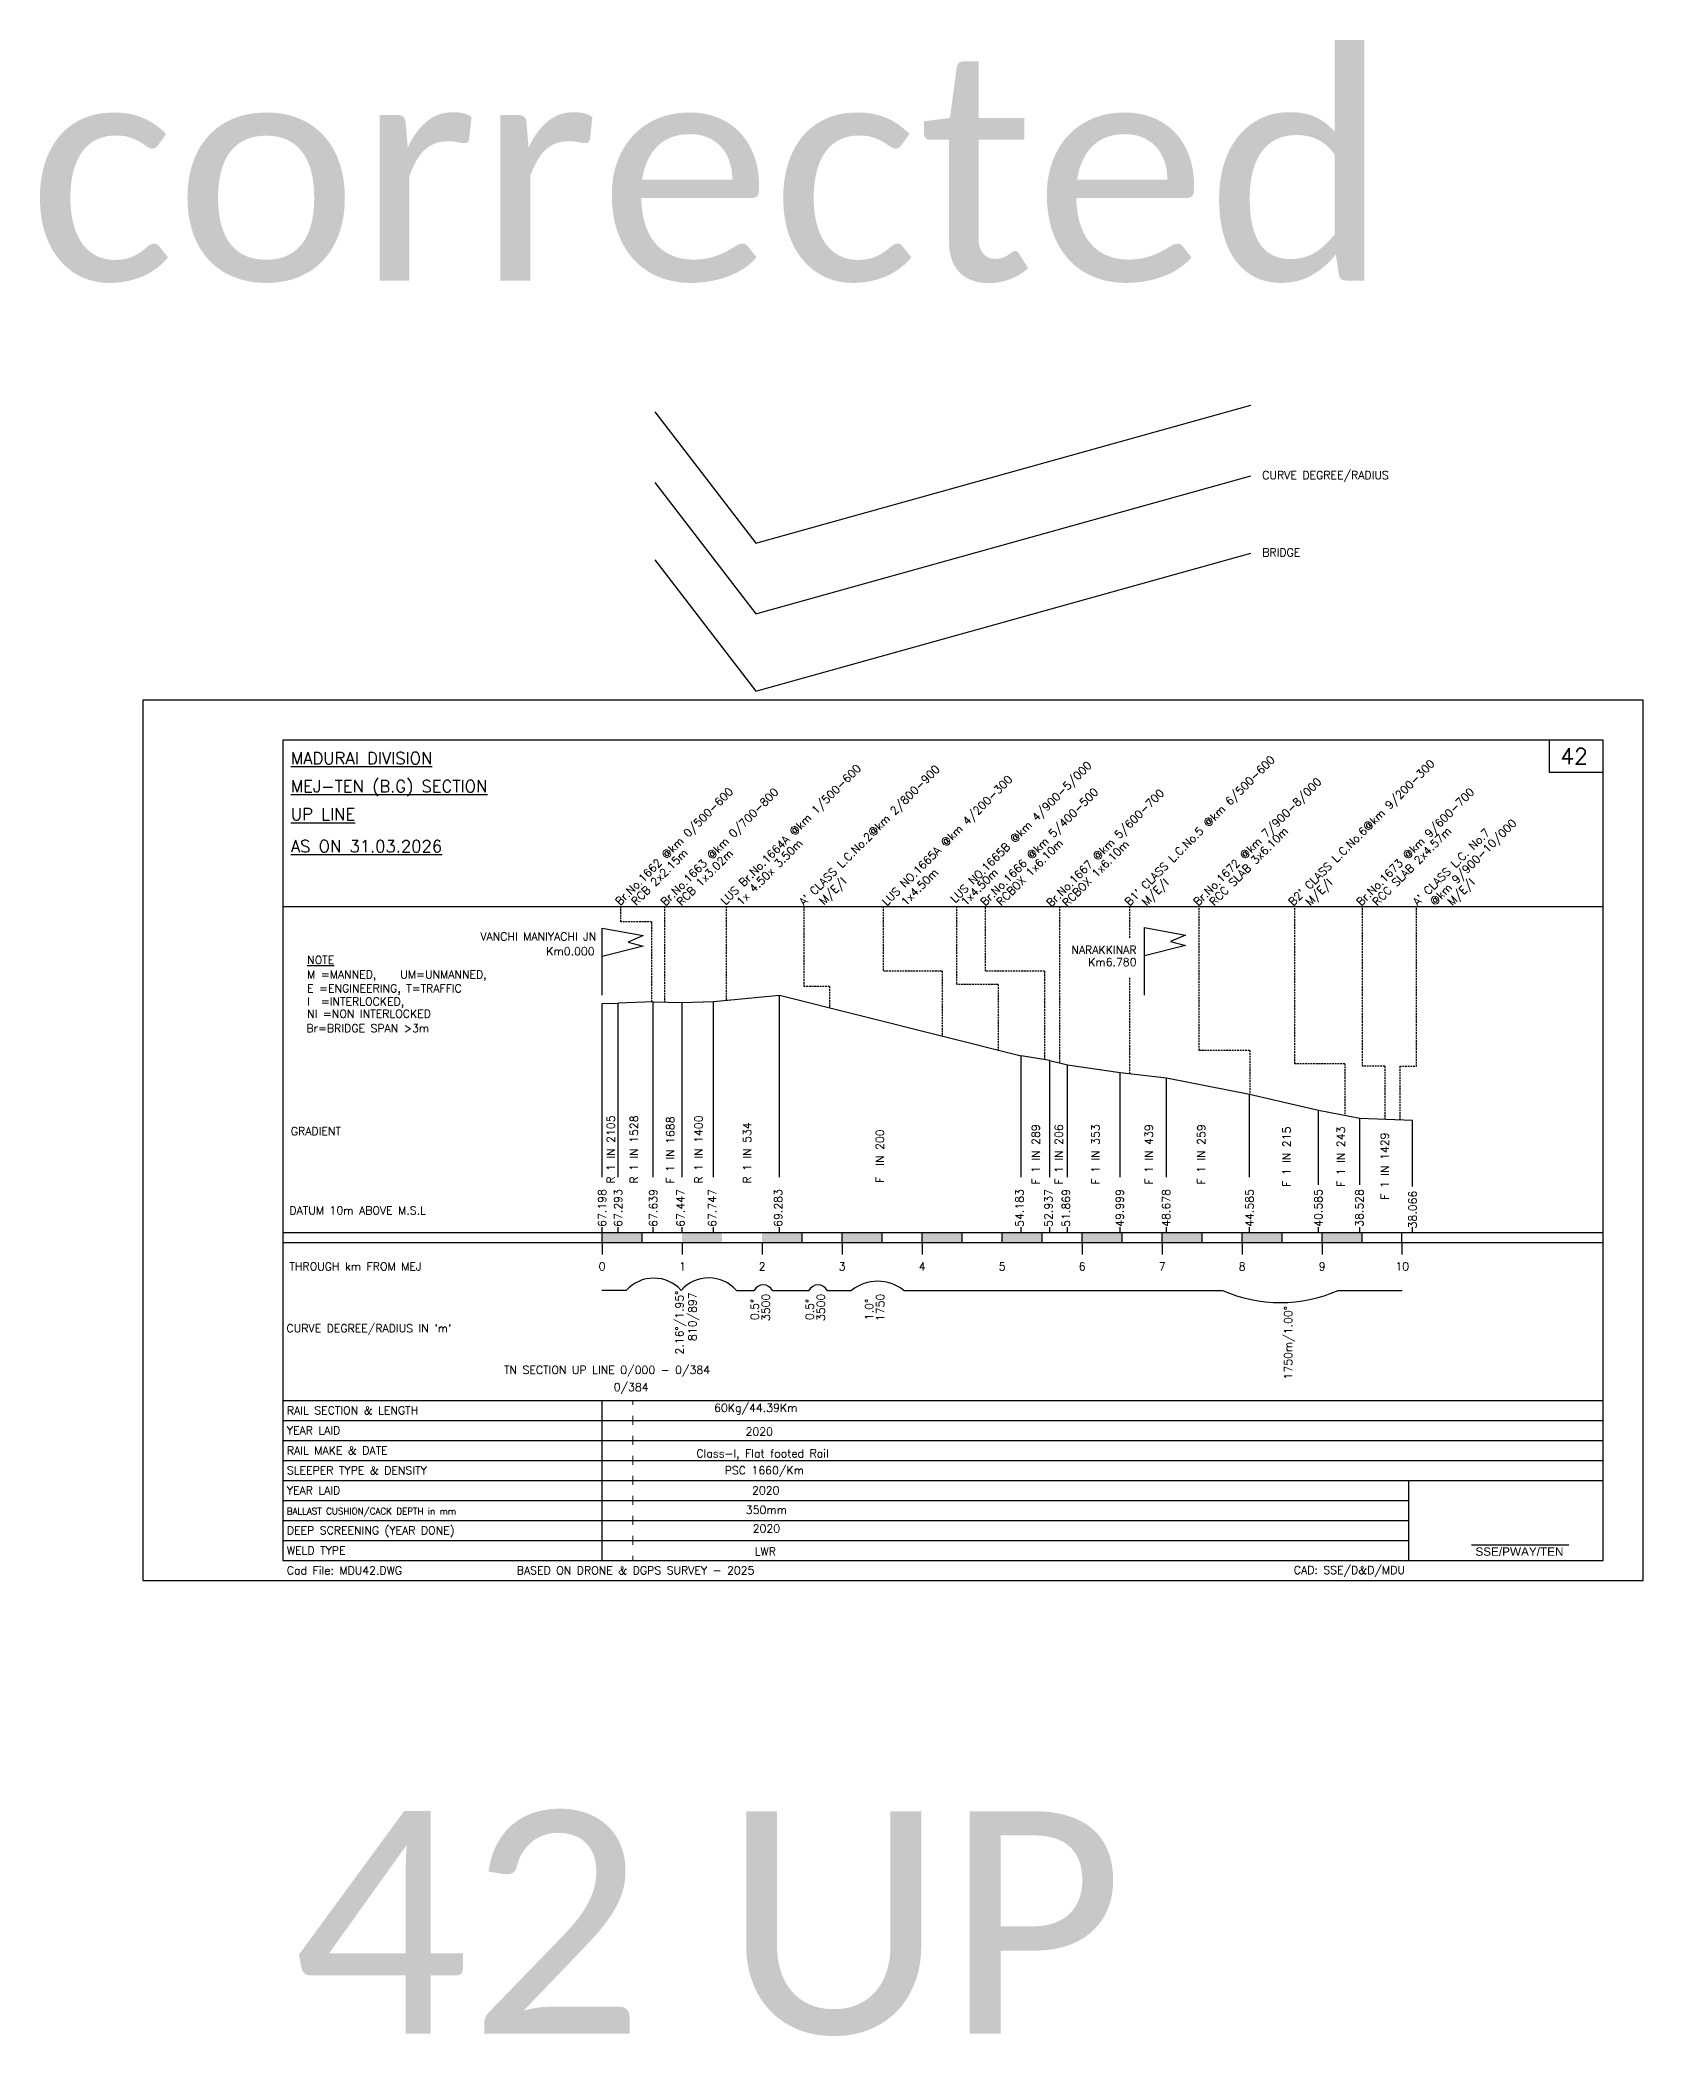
# Model space of a CAD drawing. Header units: feet. Extents: x 518 to 4809, y -2385 to -1535.
# Drawn here: x 517.8 to 918.5, y -2362.4 to -1863.5 of the extents above; entities that cross this region are included whole.
import ezdxf
from ezdxf.enums import TextEntityAlignment as Align

# ---------------------------------------------------------------- set-up
doc = ezdxf.new("R2010")
doc.units = ezdxf.units.FT
doc.header["$LTSCALE"] = 12
doc.header["$MEASUREMENT"] = 0
doc.linetypes.add('HIDDEN', pattern=[0.375, 0.25, -0.125])
doc.layers.get('0').update_dxf_attribs({"linetype": 'CONTINUOUS'})
for name, color, linetype in [('1. Text', 7, 'CONTINUOUS'), ('3 - Layout text', 7, 'CONTINUOUS'), ('HINDI', 7, 'CONTINUOUS')]:
    doc.layers.add(name, color=color, linetype=linetype)
doc.styles.add('Legend', font='calibri.ttf')
doc.styles.add('RS', font='romans')
doc.styles.get("Standard").update_dxf_attribs({"font": 'ROMANS'})
doc.styles.add('yard', font='arial.ttf')

msp = doc.modelspace()

# ---------------------------------------------------------------- linework, layer by layer
at = {"color": 2}
for p, q in [((696.72189, -1989.24024), (820.40555, -1954.75133)), ((671.48031, -1956.43369), (696.72189, -1989.24024)), ((671.48031, -1974.08123), (696.72189, -2006.88778)), ((696.72189, -2006.88778), (820.40555, -1972.39886)), ((671.48031, -1993.39356), (696.72189, -2026.20011)), ((696.72189, -2026.20011), (820.40555, -1991.71119))]:
    msp.add_line(p, q, dxfattribs=at)
for p, q in [((918.49179, -2028.51148), (543.49179, -2028.51148)), ((543.49179, -2028.51148), (543.49179, -2248.51148)), ((918.49179, -2248.51148), (918.49179, -2028.51148)), ((908.49179, -2038.51148), (578.49179, -2038.51148)), ((578.49179, -2038.51148), (578.49179, -2243.51148)), ((908.49179, -2243.51148), (908.49179, -2038.51148)), ((658.28151, -2102.26637), (658.28151, -2085.4514)), ((658.28151, -2085.4514), (668.53151, -2087.3514)), ((793.88151, -2102.26637), (793.88151, -2085.29501)), ((793.88151, -2085.29501), (804.13151, -2087.19501)), ((668.53151, -2089.9514), (658.28151, -2092.5514)), ((668.53151, -2087.3514), (664.78151, -2088.9514)), ((664.78151, -2088.9514), (668.53151, -2089.9514)), ((804.13151, -2089.79501), (793.88151, -2092.39501)), ((804.13151, -2087.19501), (800.38151, -2088.79501)), ((800.38151, -2088.79501), (804.13151, -2089.79501)), ((658.28151, -2104.33784), (662.28151, -2104.24284)), ((658.28151, -2147.69356), (658.28151, -2104.33784)), ((671.08151, -2103.89684), (662.28151, -2104.24284)), ((662.28151, -2147.69356), (662.28151, -2104.24284)), ((671.08151, -2147.69356), (671.08151, -2103.89684)), ((671.08151, -2103.89684), (678.28151, -2104.08884)), ((678.28151, -2104.08884), (686.17505, -2103.78884)), ((678.28151, -2147.69356), (678.28151, -2104.08884)), ((686.17505, -2103.78884), (702.64765, -2102.25284)), ((686.17505, -2147.69356), (686.17505, -2103.78884)), ((702.64765, -2147.69356), (702.64765, -2102.25284)), ((702.64765, -2102.25284), (763.00045, -2117.35284)), ((763.00045, -2147.69356), (763.00045, -2117.35284)), ((770.20041, -2118.59884), (763.00045, -2117.35284)), ((770.20041, -2147.69356), (770.20041, -2118.59884)), ((770.20041, -2118.59884), (774.60041, -2119.66784)), ((774.60041, -2147.69356), (774.60041, -2119.66784)), ((774.60041, -2119.66784), (787.78845, -2121.53684)), ((787.78845, -2147.69356), (787.78845, -2121.53684)), ((787.78845, -2121.53684), (799.37245, -2122.85784)), ((799.37245, -2147.69356), (799.37245, -2122.85784)), ((799.37245, -2122.85784), (820.14685, -2126.95584)), ((820.14685, -2147.69356), (820.14685, -2126.95584)), ((820.14685, -2126.95584), (837.34681, -2130.95084)), ((837.34681, -2149.62283), (837.34681, -2130.95084)), ((837.34681, -2130.95084), (847.71465, -2133.00784)), ((847.71465, -2149.62283), (847.71465, -2133.00784)), ((847.71465, -2133.00784), (860.83359, -2133.46984)), ((860.83359, -2150.08683), (860.83359, -2133.46984)), ((658.28151, -2161.53584), (658.28151, -2160.17986)), ((662.28151, -2161.53584), (662.28151, -2160.17986)), ((671.08151, -2161.53584), (671.08151, -2160.17986)), ((678.28151, -2161.53584), (678.28151, -2160.17986)), ((686.17505, -2161.53584), (686.17505, -2160.17986)), ((702.64765, -2161.53584), (702.64765, -2160.17986)), ((763.00045, -2161.53584), (763.00045, -2160.17986)), ((770.20041, -2161.53584), (770.20041, -2160.17986)), ((774.60041, -2161.53584), (774.60041, -2160.17986)), ((787.78845, -2161.53584), (787.78845, -2160.17986)), ((799.37245, -2161.53584), (799.37245, -2160.17986)), ((820.14685, -2161.53584), (820.14685, -2160.17986)), ((837.34681, -2161.53584), (837.34681, -2160.17986)), ((847.71465, -2161.53584), (847.71465, -2160.17986)), ((860.83359, -2161.53584), (860.83359, -2160.17986)), ((664.34151, -2176.03584), (658.20215, -2176.03584)), ((691.86151, -2176.03584), (696.29871, -2176.03584)), ((700.84888, -2176.03584), (709.98493, -2176.03584)), ((714.53509, -2176.03584), (720.63876, -2176.03584)), ((733.70754, -2176.03584), (813.39, -2176.03584)), ((842.27956, -2176.03584), (858.28151, -2176.03584)), ((859.95131, -2243.51148), (859.95131, -2223.51148)), ((875.5901, -2239.63089), (899.96761, -2239.63089)), ((578.49179, -2243.51148), (908.49179, -2243.51148)), ((543.49179, -2248.51148), (918.49179, -2248.51148))]:
    msp.add_line(p, q)
at = {"linetype": 'Continuous'}
for p, q in [((894.99179, -2038.51148), (894.99179, -2046.51148)), ((894.99179, -2046.51148), (908.49179, -2046.51148)), ((578.49179, -2080.04694), (908.49179, -2080.04694)), ((578.49179, -2161.53584), (908.49179, -2161.53584)), ((578.49179, -2164.03584), (908.49179, -2164.03584)), ((658.28151, -2164.03584), (658.28151, -2161.53584)), ((658.28151, -2164.03584), (658.28151, -2167.03584)), ((658.28151, -2164.03584), (658.28151, -2167.03584)), ((668.28151, -2164.03584), (668.28151, -2161.53584)), ((678.28151, -2164.03584), (678.28151, -2167.03584)), ((678.28151, -2164.03584), (678.28151, -2167.03584)), ((698.28151, -2164.03584), (698.28151, -2167.03584)), ((708.28151, -2164.03584), (708.28151, -2161.53584)), ((718.28151, -2164.03584), (718.28151, -2161.53584)), ((718.28151, -2164.03584), (718.28151, -2167.03584)), ((728.28151, -2164.03584), (728.28151, -2161.53584)), ((738.28151, -2164.03584), (738.28151, -2161.53584)), ((738.28151, -2164.03584), (738.28151, -2167.03584)), ((748.28151, -2164.03584), (748.28151, -2161.53584)), ((758.28151, -2164.03584), (758.28151, -2161.53584)), ((768.28151, -2164.03584), (768.28151, -2161.53584)), ((778.28151, -2164.03584), (778.28151, -2161.53584)), ((778.28151, -2164.03584), (778.28151, -2167.03584)), ((788.28151, -2164.03584), (788.28151, -2161.53584)), ((798.28151, -2164.03584), (798.28151, -2161.53584)), ((798.28151, -2164.03584), (798.28151, -2167.03584)), ((808.28151, -2164.03584), (808.28151, -2161.53584)), ((818.28151, -2164.03584), (818.28151, -2161.53584)), ((818.28151, -2164.03584), (818.28151, -2167.03584)), ((828.28151, -2164.03584), (828.28151, -2161.53584)), ((838.28151, -2164.03584), (838.28151, -2161.53584)), ((838.28151, -2164.03584), (838.28151, -2167.03584)), ((848.28151, -2164.03584), (848.28151, -2161.53584)), ((858.22205, -2164.03584), (858.22205, -2161.53584)), ((858.22205, -2164.03584), (858.22205, -2167.03584)), ((578.49179, -2203.51148), (908.49179, -2203.51148)), ((658.28151, -2243.51148), (658.28151, -2203.51148)), ((578.49179, -2208.51148), (908.49179, -2208.51148)), ((578.49179, -2213.51148), (908.49179, -2213.51148)), ((578.49179, -2218.51148), (908.49179, -2218.51148)), ((578.49179, -2223.51148), (908.49179, -2223.51148)), ((578.49179, -2228.51148), (859.95131, -2228.51148)), ((578.49179, -2233.51148), (859.95131, -2233.51148)), ((578.49179, -2238.51148), (859.95131, -2238.51148))]:
    msp.add_line(p, q, dxfattribs=at)
at = {"linetype": 'HIDDEN', "ltscale": 0.15}
for p, q in [((662.96961, -2083.91076), (662.96961, -2080.04694)), ((673.89394, -2080.04694), (673.89394, -2103.97184)), ((689.26894, -2080.04694), (689.26894, -2103.50035)), ((708.76353, -2100.0347), (708.76353, -2080.04694)), ((728.53727, -2080.04694), (728.53727, -2096.22839)), ((746.84698, -2080.04694), (746.84698, -2099.54639)), ((754.16227, -2096.24139), (754.16227, -2080.04694)), ((772.65651, -2080.04694), (772.65651, -2119.19556)), ((790.15651, -2080.04694), (790.15651, -2088.07529)), ((807.53972, -2116.01978), (807.53972, -2080.04694)), ((831.43499, -2119.38506), (831.43499, -2080.04694)), ((848.3291, -2120.01605), (848.3291, -2080.04694)), ((861.81829, -2120.01605), (861.81829, -2080.04694)), ((670.63372, -2083.91076), (662.96961, -2083.91076)), ((670.63372, -2083.91076), (670.63372, -2103.91445)), ((715.15651, -2100.0347), (708.76353, -2100.0347)), ((715.15651, -2100.0347), (715.15651, -2105.3825)), ((743.28151, -2096.22839), (728.53727, -2096.22839)), ((743.28151, -2096.22839), (743.28151, -2112.41925)), ((757.28151, -2099.54639), (746.84698, -2099.54639)), ((768.90651, -2096.24139), (754.16227, -2096.24139)), ((757.28151, -2099.54639), (757.28151, -2115.92199)), ((768.90651, -2096.24139), (768.90651, -2118.37493)), ((790.15651, -2097.86289), (790.15651, -2121.80689)), ((820.15651, -2116.01978), (807.53972, -2116.01978)), ((820.15651, -2116.01978), (820.15651, -2126.95809)), ((843.90651, -2119.38506), (831.43499, -2119.38506)), ((843.90651, -2119.38506), (843.90651, -2132.2523)), ((853.90651, -2120.01605), (848.3291, -2120.01605)), ((853.90651, -2120.01605), (853.90651, -2133.2259)), ((857.65651, -2120.01605), (861.81829, -2120.01605)), ((857.65651, -2120.01605), (857.65651, -2133.35796))]:
    msp.add_line(p, q, dxfattribs=at)
for centre, radius, start, end in [((671.1965, -2182.13356), 9.17459, 41.6540307, 138.3459693), ((684.9565, -2182.06235), 9.16504, 41.1136061, 138.8863939), ((698.5738, -2177.20497), 2.5579, 27.1978979, 152.8021021), ((712.26001, -2177.20497), 2.5579, 27.1978979, 152.8021021), ((727.17315, -2184.18255), 10.44352, 51.2672517, 128.7327483), ((827.83478, -2143.09823), 35.96579, 246.3201635, 293.6798365)]:
    msp.add_arc(centre, radius, start, end)
at = {"linetype": 'Continuous'}
for points in [[(658.28151, -2164.03584), (668.28151, -2164.03584), (658.28151, -2161.53584), (668.28151, -2161.53584)], [(678.28151, -2164.03584), (688.28151, -2164.03584), (678.28151, -2161.53584), (688.28151, -2161.53584)], [(698.28151, -2164.03584), (708.28151, -2164.03584), (698.28151, -2161.53584), (708.28151, -2161.53584)], [(718.28151, -2164.03584), (728.28151, -2164.03584), (718.28151, -2161.53584), (728.28151, -2161.53584)], [(738.28151, -2164.03584), (748.28151, -2164.03584), (738.28151, -2161.53584), (748.28151, -2161.53584)], [(758.28151, -2164.03584), (768.28151, -2164.03584), (758.28151, -2161.53584), (768.28151, -2161.53584)], [(778.28151, -2164.03584), (788.28151, -2164.03584), (778.28151, -2161.53584), (788.28151, -2161.53584)], [(798.28151, -2164.03584), (808.28151, -2164.03584), (798.28151, -2161.53584), (808.28151, -2161.53584)], [(818.28151, -2164.03584), (828.28151, -2164.03584), (818.28151, -2161.53584), (828.28151, -2161.53584)], [(838.28151, -2164.03584), (848.28151, -2164.03584), (838.28151, -2161.53584), (848.28151, -2161.53584)]]:
    msp.add_solid(points, dxfattribs=at)
at = {"layer": 'HINDI', "lineweight": 5}
for p, q in [((665.96151, -2204.62569), (665.96151, -2203.51148)), ((665.96151, -2209.62569), (665.96151, -2207.39727)), ((665.96151, -2214.62569), (665.96151, -2212.39727)), ((665.96151, -2219.62569), (665.96151, -2217.39727)), ((665.96151, -2224.62569), (665.96151, -2222.39727)), ((665.96151, -2229.62569), (665.96151, -2227.39727)), ((665.96151, -2234.62569), (665.96151, -2232.39727)), ((665.96151, -2239.62569), (665.96151, -2237.39727)), ((665.96151, -2243.51148), (665.96151, -2242.39727))]:
    msp.add_line(p, q, dxfattribs=at)

# ---------------------------------------------------------------- texts
for s, height, style, p in [('corrected', 55.574249, 'Legend', (684.87282, -1893.84472)), ('42', 4, 'RS', (901.24179, -2042.51148)), ('42 UP', 55.574249, 'Legend', (684.87282, -2333.99436))]:
    msp.add_text(s, height=height, dxfattribs=dict(style=style)).set_placement(p, align=Align.MIDDLE)
at = {"style": 'RS'}
for s, height, p in [('CURVE DEGREE/RADIUS', 2, (823.2989, -1973.255)), ('BRIDGE', 2, (823.2989, -1992.56733)), ('%%uMADURAI DIVISION', 3, (580.49179, -2044.51148)), ('%%UMEJ-TEN (B.G) SECTION', 3, (580.49179, -2051.51148)), ('%%UUP LINE', 3, (580.49179, -2058.51148)), ('%%UAS ON 31.03.2026', 3, (580.49179, -2066.50799)), ('%%uNOTE', 2, (584.55249, -2094.42926)), ('M =MANNED,   UM=UNMANNED,', 2, (584.55249, -2098.0562)), ('E =ENGINEERING, T=TRAFFIC', 2, (584.55249, -2101.52879)), ('I  =INTERLOCKED,', 2, (584.55249, -2104.82514)), ('Br=BRIDGE SPAN >3m', 2, (584.37377, -2111.50162)), ('NI =NON INTERLOCKED', 2, (584.55249, -2107.86998)), ('GRADIENT', 2, (580.49179, -2137.22595)), ('DATUM 10m ABOVE M.S.L', 2, (580.13658, -2157.03584)), ('THROUGH km FROM MEJ', 2, (580.13658, -2171.03584)), ("CURVE DEGREE/RADIUS IN 'm'", 2, (579.40609, -2186.50724)), ('BALLAST CUSHION/CACK DEPTH in mm', 1.6, (579.49179, -2232.01148)), ('Cad File: MDU42.DWG', 2, (579.49179, -2247.01148))]:
    msp.add_text(s, height=height, dxfattribs=at).set_placement(p)
for s, rotation, p in [('LUS Br.No.1664A @km 1/500-600', 45, (689.12778, -2079.7875)), ("A' CLASS L.C.No.2@km 2/800-900", 45, (708.73123, -2080.04694)), ('LUS NO.1665B @km 4/900-5/000', 45, (746.53252, -2079.2936)), ("B1' CLASS L.C.No.5 @km 6/500-600", 45, (790.15651, -2080.04694)), ("B2' CLASS L.C.No.6@km 9/200-300", 45, (831.05595, -2080.04694)), ('Br.No.1662 @km 0/500-600', 45, (662.79012, -2079.95037)), ('Br.No.1663 @km 0/700-800', 45, (674.12583, -2080.06623)), ('LUS NO.1665A @km 4/200-300', 45, (729.4366, -2080.04694)), ('Br.No.1666 @km 5/400-500', 45, (754.06631, -2080.04694)), ('Br.No.1672 @km 7/900-8/000', 45, (807.30595, -2080.04694)), ('Br.No.1673 @km 9/600-700', 45, (848.06535, -2080.04694)), ('Br.No.1667 @km 5/600-700', 45, (770.52841, -2080.33739)), ("A' CLASS L.C. No.7 ", 45, (862.1582, -2080.01256)), ('@km 9/900-10/000 ', 45, (866.41841, -2080.01256)), ('1x 4.50x 3.50m', 45, (693.0727, -2079.95369)), ('RCBOX 1x6.10m', 45, (758.06631, -2080.04694)), ('RCBOX 1x6.10m', 45, (774.52841, -2080.33739)), ('RCC SLAB 3x6.10m', 45, (811.30595, -2080.04694)), ('RCC SLAB 2x4.57m', 45, (852.06535, -2080.04694)), ('RCB 2x2.15m', 45, (666.79012, -2079.95037)), ('RCB 1x3.02m', 45, (678.12583, -2080.06623)), ('M/E/I', 45, (713.76098, -2079.78241)), ('1x4.50m', 45, (734.1958, -2080.04694)), ('1x4.50m', 45, (749.17992, -2080.04694)), ('M/E/I', 45, (794.39208, -2080.04694)), ('M/E/I', 45, (835.29153, -2080.04694)), ('M/E/I', 45, (870.81177, -2080.01256)), ('R 1 IN 2105', 90, (661.47605, -2149.35658)), ('R 1 IN 1528', 90, (667.25613, -2149.35658)), ('F 1 IN 1688', 90, (676.33901, -2149.35658)), ('R 1 IN 1400', 90, (683.40842, -2149.35658)), ('R 1 IN 534', 90, (695.55074, -2149.35658)), ('F 1 IN 289', 90, (767.66539, -2149.58979)), ('F 1 IN 206', 90, (773.45466, -2149.58979)), ('F 1 IN 353', 90, (782.63676, -2149.58979)), ('F 1 IN 439', 90, (795.96529, -2149.58979)), ('F 1 IN 259', 90, (809.07012, -2149.58979)), ('F 1 IN 215', 90, (830.40205, -2150.17113)), ('F 1 IN 243', 90, (843.95545, -2150.17113)), ('F  IN 200', 90, (728.72487, -2149.14594)), ('F 1 IN 1429', 90, (854.90289, -2153.36602)), ('67.198', 90, (659.28151, -2160.13623)), ('67.293', 90, (663.28151, -2160.13623)), ('67.639', 90, (672.08151, -2160.13623)), ('67.447', 90, (678.92386, -2160.13623)), ('67.747', 90, (686.8174, -2160.13623)), ('69.283', 90, (703.29, -2160.13623)), ('54.183', 90, (763.6428, -2160.13623)), ('52.937', 90, (770.84276, -2160.13623)), ('51.869', 90, (775.24276, -2160.13623)), ('49.999', 90, (788.67046, -2160.13623)), ('48.678', 90, (800.25446, -2160.13623)), ('44.585', 90, (821.1352, -2160.13623)), ('40.585', 90, (838.32807, -2160.13623)), ('38.528', 90, (848.57204, -2160.13623)), ('38.066', 90, (861.87939, -2160.53489))]:
    msp.add_text(s, height=2, rotation=rotation, dxfattribs=at).set_placement(p)
for s, p in [('VANCHI MANIYACHI JN', (656.82776, -2088.57568)), ('Km0.000', (656.42341, -2092.25365)), ('NARAKKINAR', (791.88151, -2091.90778)), ('Km6.780', (791.88151, -2094.95802))]:
    msp.add_text(s, height=2, dxfattribs=at).set_placement(p, align=Align.RIGHT)
for s, p in [('0', (658.28151, -2171.03584)), ('1', (678.40475, -2171.03584)), ('2', (698.30686, -2171.03584)), ('3', (718.28151, -2171.03584)), ('4', (738.28151, -2171.03584)), ('5', (758.28151, -2171.03584)), ('6', (778.28151, -2171.03584)), ('7', (798.28151, -2171.03584)), ('8', (818.28151, -2171.03584)), ('9', (838.28151, -2171.03584)), ('10', (858.28151, -2171.03584)), ('TN SECTION UP LINE 0/000 - 0/384', (659.52762, -2196.89455)), ('0/384', (665.55409, -2201.20294)), ('60Kg/44.39Km', (696.69908, -2206.37938)), ('2020', (697.57773, -2212.31554)), ('Class-I, Flat footed Rail', (698.40583, -2217.77852)), ('PSC 1660/Km', (698.83659, -2221.99405)), ('2020', (699.19883, -2227.02688)), ('350mm', (699.35425, -2231.88765)), ('2020', (699.35425, -2236.5432)), ('LWR', (699.07566, -2242.28474))]:
    msp.add_text(s, height=2, dxfattribs=at).set_placement(p, align=Align.CENTER)
for s, p in [('2.16%%D/1.95%%D', (678.63099, -2176.10954)), ('810/897', (681.87796, -2176.51291)), ('0.5%%D', (697.44777, -2178.14087)), ('3500', (700.22082, -2176.84813)), ('0.5%%D', (711.19259, -2178.14087)), ('3500', (713.96564, -2176.84813)), ('1.0%%D', (726.04206, -2178.14087)), ('1750', (728.81511, -2176.84813)), ('1750m/1.00%%D', (830.78151, -2179.95878))]:
    msp.add_text(s, height=2, rotation=90, dxfattribs=at).set_placement(p, align=Align.RIGHT)
at = {"linetype": 'Continuous', "style": 'RS'}
for s, p in [('RAIL SECTION & LENGTH', (579.49179, -2207.01148)), ('YEAR LAID', (579.49179, -2212.01148)), ('RAIL MAKE & DATE', (579.49179, -2217.01148)), ('SLEEPER TYPE & DENSITY', (579.49179, -2222.01148)), ('YEAR LAID', (579.49179, -2227.01148)), ('DEEP SCREENING (YEAR DONE)', (579.49179, -2237.01148)), ('WELD TYPE', (579.49179, -2242.01148))]:
    msp.add_text(s, height=2, dxfattribs=at).set_placement(p)
at = {"layer": '1. Text', "style": 'yard'}
msp.add_text('SSE/PWAY/TEN', height=2.1, dxfattribs=at).set_placement((876.58282, -2242.35963))
at = {"layer": '3 - Layout text'}
for s, p in [('BASED ON DRONE & DGPS SURVEY - 2025', (636.96649, -2247.00903)), ('CAD: SSE/D&D/MDU', (831.19399, -2246.91801))]:
    msp.add_text(s, height=2, dxfattribs=at).set_placement(p)

doc.saveas('drawing.dxf')
